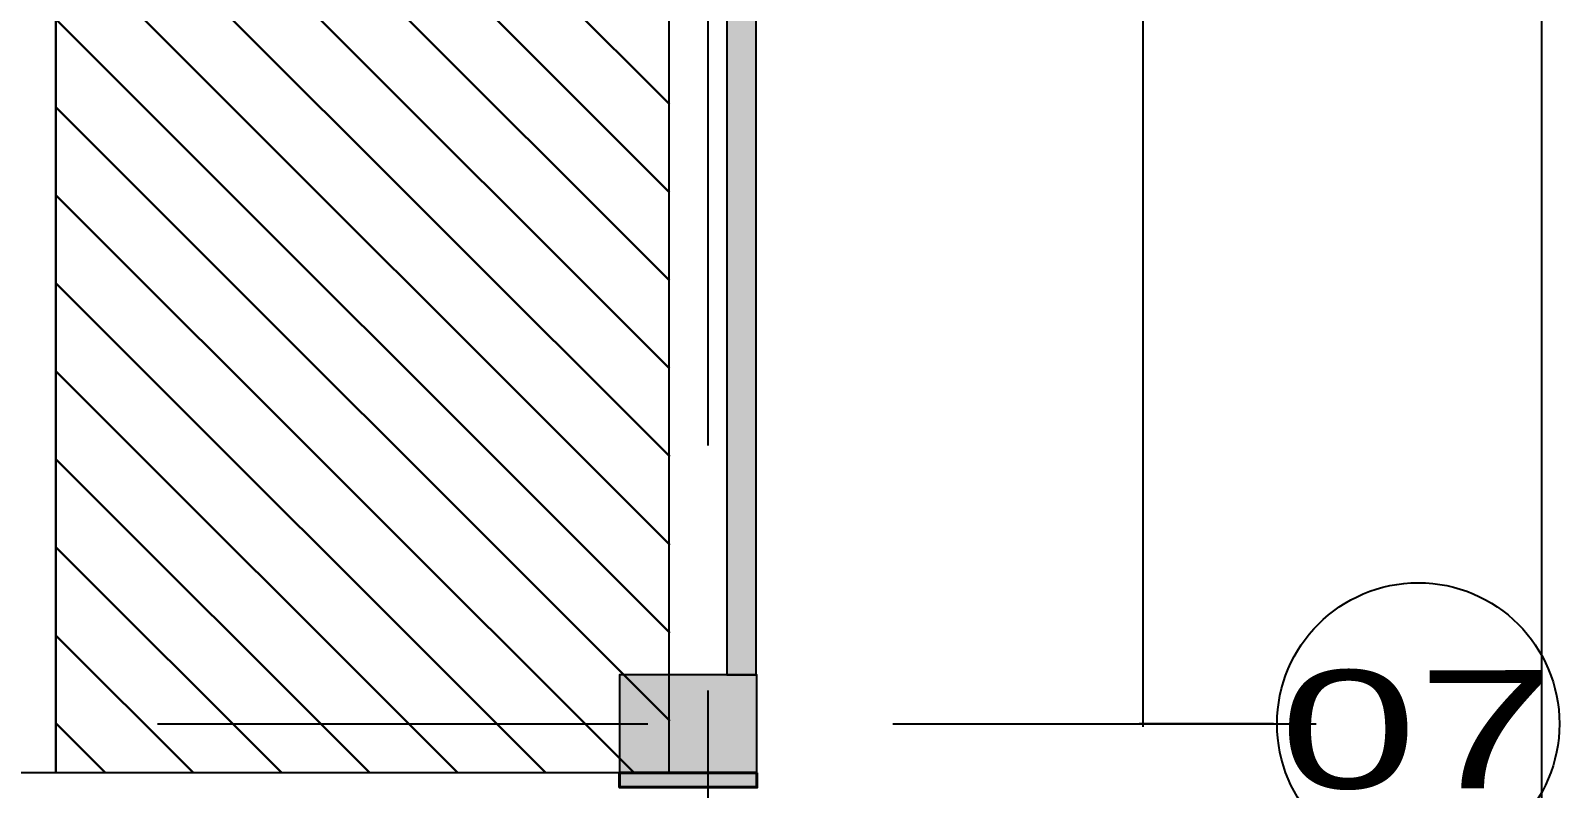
# Model space of a CAD drawing. Header units: millimetres. Extents: x -967 to 876, y -355 to 681.
# Drawn here: x -21.77 to -13.97, y -228.9 to -225.04 of the extents above; entities that cross this region are included whole.
import ezdxf

# ---------------------------------------------------------------- set-up
doc = ezdxf.new("R2010")
doc.units = ezdxf.units.MM
doc.linetypes.add('LÍNEAS_OCULTASX2', pattern=[0.75, 0.5, -0.25])
doc.layers.get('Defpoints').update_dxf_attribs({"color": 8})
for name, color, linetype in [('1amobla', 253, 'Continuous'), ('_ACHU3', 253, 'Continuous'), ('AREA PARQUEO', 8, 'Continuous'), ('Arqu', 8, 'Continuous'), ('GG_PISO 1', 251, 'Continuous'), ('JCA_HATCH 254', 252, 'Continuous')]:
    doc.layers.add(name, color=color, linetype=linetype)
doc.layers.add('Muro', color=9, linetype='Continuous', lineweight=40)
doc.layers.add('Piso', color=251, linetype='Continuous', lineweight=30)
doc.styles.add('ROMANS', font='arial.ttf')
doc.styles.add('style2', font='arial.ttf', dxfattribs={"width": 1.5})
doc.dimstyles.new('1-10', dxfattribs={"dimscale": 10, "dimtxt": 0.0037, "dimasz": 0.001, "dimexe": 0.0018, "dimexo": 0.0018, "dimgap": 0.0005, "dimtad": 1, "dimzin": 4, "dimdsep": 46, "dimtxsty": 'ROMANS', "dimblk": 'ARCHTICK', "dimcen": 0.003, "dimdle": 0.0015, "dimclrd": 1, "dimclre": 1, "dimclrt": 4, "dimadec": 0, "dimazin": 0, "dimtfac": 1, "dimtix": 1, "dimtmove": 2, "dimatfit": 3, "dimldrblk": 'flecha', "dimfxl": 1, "dimtolj": 1, "dimtzin": 4, "dimarcsym": 0})

# ---------------------------------------------------------------- blocks, each defined once
blk = doc.blocks.new('_ArchTick')
at = {"color": 0, "linetype": 'ByBlock', "const_width": 0.15}
blk.add_lwpolyline([(-0.5, -0.5), (0.5, 0.5)], dxfattribs=at)
blk = doc.blocks.new('*D91')
at = {"layer": 'Arqu', "lineweight": -2, "transparency": 16777216}
for p, q in [((-15.43076396083384, -220.5473403389467), (-16.1155873805178, -220.5473403389467)), ((-16.0975873805178, -220.5323403389467), (-16.0975873805178, -228.587337605781)), ((-15.43076396083384, -228.5723376057811), (-16.1155873805178, -228.5723376057811))]:
    blk.add_line(p, q, dxfattribs=at)
at = {"layer": 'Defpoints', "color": 0, "transparency": 16777216}
for p in [(-15.41276396083384, -220.5473403389467), (-16.0975873805178, -228.5723376057811), (-15.41276396083384, -228.5723376057811)]:
    blk.add_point(p, dxfattribs=at)
at = {"layer": 'Arqu', "lineweight": -2, "transparency": 16777216, "xscale": 0.01, "yscale": 0.01, "zscale": 0.01}
for p, rotation in [((-16.0975873805178, -220.5473403389467), 90), ((-16.0975873805178, -228.5723376057811), 270)]:
    blk.add_blockref('_ArchTick', p, dxfattribs=dict(at, rotation=rotation))
at = {"layer": 'Arqu', "transparency": 16777216, "insert": (-16.12147858106356, -224.5598389723638), "char_height": 0.03700000000000001, "attachment_point": 5, "rotation": 90, "style": 'ROMANS'}
blk.add_mtext('\\A1;8.02', dxfattribs=at)
blk = doc.blocks.new('flecha')
at = {"layer": '_ACHU3', "linetype": 'Continuous', "lineweight": 0}
h = blk.add_hatch(color=255, dxfattribs=at)
h.dxf.hatch_style = 1
h.paths.add_polyline_path([(0, 0), (2.440939012883973, 0.4295472710209653), (2.440800316075634, 0.0184022549506153), (3.999699078682168, 0.0299991699157545), (4.000145416610846, -0.0299991699157545), (2.440937037757976, -0.0419800445802139), (2.440935414322666, -0.4295472711578441)])
at = {"layer": '_ACHU3', "linetype": 'Continuous', "lineweight": 0, "flags": 128}
blk.add_lwpolyline([(0, 0), (2.440939012883973, 0.4295472710209653), (2.440800316075634, 0.0184022549506153), (2.440800316075634, 0.0184022549506153), (3.999699078682168, 0.0299991699157545), (4.000145416610846, -0.0299991699157545), (2.440937037757976, -0.0419800445802139), (2.440935414322666, -0.4295472711578441), (0, 0)], dxfattribs=at)
blk = doc.blocks.new('estructura etapa 3')
at = {"layer": 'GG_PISO 1'}
h = blk.add_hatch(color=256, dxfattribs=at)
h.paths.add_polyline_path([(-91.65052479424082, -6658.123952498036), (-91.65052483163788, -6657.623952492478), (-92.34962468142191, -6657.623952492692), (-92.34962464402486, -6658.123952498251)])
h.paths.add_polyline_path([(-49.35360165399231, -6658.123953550201), (-49.35360165463851, -6657.623953544642), (-50.05450180622518, -6657.624073242631), (-50.05450180557898, -6658.124073248189)])
h.paths.add_polyline_path([(-56.05269290422109, -6658.123953548908), (-56.05269290486729, -6657.623953543349), (-56.75269290454423, -6657.624054381149), (-56.75269290389804, -6658.124054386707)])
h.paths.add_polyline_path([(-76.44963033445936, -6659.123953527316), (-76.94963033376087, -6659.123953525937), (-76.9496303338118, -6657.623953525355), (-76.44963033520833, -6657.623953526268)])
h.paths.add_polyline_path([(-83.94962466275808, -6659.123953526419), (-84.44962466205959, -6659.123953525041), (-84.44962466211052, -6657.623953524459), (-83.94962466350705, -6657.623953525372)])
h.paths.add_polyline_path([(-60.45199772839385, -6659.123953526823), (-60.95199772769581, -6659.123953525441), (-60.95199772774629, -6657.623953524859), (-60.45199772914327, -6657.623953525776)])
h.paths.add_polyline_path([(-67.94963033684814, -6659.123953523713), (-68.44963033614965, -6659.123953522334), (-68.44963033620058, -6657.623953521752), (-67.94963033759711, -6657.623953522665)])
h.paths.add_polyline_path([(-91.8500747383024, -6668.198768413866), (-91.85097488956569, -6667.598768198336), (-92.3500747393499, -6667.598781503685), (-92.34917458808638, -6668.198781719215)])
h.paths.add_polyline_path([(-49.35360165997224, -6668.198834775361), (-49.35360165969462, -6667.598834775361), (-49.85360166074236, -6667.598833612342), (-49.85360166101998, -6668.198833612343)])
h.paths.add_polyline_path([(-56.15447406834653, -6668.148833038669), (-56.15447406899273, -6667.648833033111), (-56.85356531954483, -6667.649075604333), (-56.85356531889863, -6668.149075609892)])
h.paths.add_polyline_path([(-59.95199772806779, -6667.648834198664), (-59.95199772878357, -6668.148834196337), (-61.45199772983131, -6668.148834197909), (-61.45199772876629, -6667.648834201169)])
h.paths.add_polyline_path([(-75.94963033499096, -6667.648834198664), (-75.94963033570673, -6668.148834196337), (-77.44963033675447, -6668.148834197915), (-77.44963033568945, -6667.648834201173)])
h.paths.add_polyline_path([(-68.9496303369873, -6667.648834196665), (-68.94963033537522, -6668.148834193871), (-67.44963033560805, -6668.148834194158), (-67.44963033675447, -6667.648834196951)])
h.paths.add_polyline_path([(-84.94963033851843, -6667.648834198664), (-84.9496303378022, -6668.148834196337), (-83.44963033675447, -6668.148834197913), (-83.44963033781994, -6667.648834201173)])
h.paths.add_polyline_path([(-91.85007473830262, -6676.198714255436), (-91.85007473830262, -6675.598714255436), (-92.34917458808661, -6675.598833980074), (-92.34917458808661, -6676.198833980075)])
h.paths.add_polyline_path([(-49.35360166367525, -6676.19883419188), (-49.35360166339763, -6675.598834191882), (-49.85360166444536, -6675.598834192097), (-49.85360166472299, -6676.198834192096)])
h.paths.add_polyline_path([(-56.15447406836017, -6676.148834216151), (-56.15447406900614, -6675.648834210593), (-56.75356531955811, -6675.64883419414), (-56.75356531891191, -6676.148834199698)])
h.paths.add_polyline_path([(-59.95199772438798, -6675.648834197268), (-59.95199772475451, -6676.148834194008), (-61.45199772603507, -6676.148834196047), (-61.45199772462081, -6675.648834197444)])
h.paths.add_polyline_path([(-75.94963033131114, -6675.648834197268), (-75.94963033167767, -6676.148834194008), (-77.44963033295824, -6676.14883419605), (-77.44963033154397, -6675.648834197447)])
h.paths.add_polyline_path([(-68.94963033179408, -6675.648834195734), (-68.94963033064766, -6676.148834194337), (-67.44963033076408, -6676.148834193225), (-67.44963033214333, -6675.648834194855)])
h.paths.add_polyline_path([(-84.94963034219415, -6675.648834197267), (-84.94963034182763, -6676.148834194008), (-83.44963034054706, -6676.14883419605), (-83.44963034196132, -6675.648834197447)])
h.paths.add_polyline_path([(-91.84714941676873, -6686.298775267753), (-91.85051282815846, -6685.698774462428), (-92.34961267794267, -6685.698773428964), (-92.34624926655272, -6686.298774234288)])
h.paths.add_polyline_path([(-49.35447406836727, -6686.298714517593), (-49.35360166807266, -6685.698714517594), (-49.85360166912039, -6685.698714501338), (-49.85447406941501, -6686.298714501339)])
h.paths.add_polyline_path([(-56.15447406836745, -6686.248834233877), (-56.15447406901365, -6685.748834228319), (-56.75356531956538, -6685.748834211868), (-56.75356531891919, -6686.248834217427)])
h.paths.add_polyline_path([(-59.95199772341482, -6685.748834215987), (-59.95199772366493, -6686.248834213194), (-61.45199772401418, -6686.248834215234), (-61.45199772283274, -6685.748834216163)])
h.paths.add_polyline_path([(-75.94963033033798, -6685.748834215987), (-75.94963033058809, -6686.248834213194), (-77.44963033093734, -6686.248834215237), (-77.4496303297559, -6685.748834216167)])
h.paths.add_polyline_path([(-68.94963033303281, -6685.748834214453), (-68.94963033130432, -6686.248834212125), (-67.44963033142074, -6686.248834210548), (-67.44963033279998, -6685.748834212411)])
h.paths.add_polyline_path([(-84.94963034316731, -6685.748834215987), (-84.9496303429172, -6686.248834213194), (-83.44963034256796, -6686.248834215237), (-83.44963034374939, -6685.748834216167)])
h.paths.add_polyline_path([(-49.35315161146889, -6694.294436561979), (-49.35360165463851, -6693.698920625079), (-49.8545017768505, -6693.698741702064), (-49.8540517336811, -6694.294257638963)])
h.paths.add_polyline_path([(-56.05360165399372, -6694.248831171114), (-56.05360165463969, -6693.748831165555), (-56.75269290582685, -6693.748781044401), (-56.75269290518088, -6694.24878104996)])
h.paths.add_polyline_path([(-91.65052481364307, -6694.248821470252), (-91.65052481428881, -6693.748821464693), (-92.34962466436525, -6693.748831164716), (-92.34962466371906, -6694.248831170275)])
h.paths.add_polyline_path([(-59.95199772487774, -6693.748833026099), (-59.95199772512831, -6694.248833023305), (-61.45199772547755, -6694.248833025344), (-61.45199772429567, -6693.748833026275)])
h.paths.add_polyline_path([(-75.94963032526482, -6693.748834201318), (-75.94963032586463, -6694.248834199689), (-77.44963032644671, -6694.248834200334), (-77.4496303251484, -6693.748834201268)])
h.paths.add_polyline_path([(-68.94963033087049, -6693.748834198155), (-68.94963032937437, -6694.248834196758), (-67.44963032937437, -6694.248834196578), (-67.44963032993917, -6693.748834197975)])
h.paths.add_polyline_path([(-84.94963034374939, -6693.748831169256), (-84.94963034314958, -6694.248831167626), (-83.4496303425675, -6694.248831168272), (-83.4496303438658, -6693.748831169205)])
h.paths.add_polyline_path([(-49.35776796243806, -6703.973684038515), (-49.35316311038366, -6703.373684038515), (-49.85404024317143, -6703.373987440974), (-49.8586450952256, -6703.973987440974)])
h.paths.add_polyline_path([(-56.05360165399395, -6703.923835747391), (-56.05360165463992, -6703.423835741832), (-56.75273400298954, -6703.424072574053), (-56.75273400234335, -6703.924072579612)])
h.paths.add_polyline_path([(-67.9496303576999, -6704.924075048131), (-67.94963035834837, -6703.424075044247), (-68.44963035939611, -6703.424075040889), (-68.44963035874764, -6704.924075044775)])
h.paths.add_polyline_path([(-91.65052481364307, -6703.92383574791), (-91.65052481428881, -6703.423835742351), (-92.34966752073262, -6703.423835738951), (-92.34966752008665, -6703.92383574451)])
h.paths.add_polyline_path([(-61.84720662715324, -6703.423835743541), (-60.34720663041378, -6703.423835744186), (-60.34720663062888, -6703.923835745234), (-61.84720662736879, -6703.923835744588)])
h.paths.add_polyline_path([(-83.94962464132084, -6704.92407504017), (-83.94962464196658, -6703.424075043429), (-84.44962464301432, -6703.424075043645), (-84.44962464236858, -6704.924075040384)])
h.paths.add_polyline_path([(-76.44963031215582, -6704.924075040624), (-76.44963031280156, -6703.424075043886), (-76.9496303138493, -6703.4240750441), (-76.94963031320356, -6704.924075040841)])
h.paths.add_polyline_path([(-49.35360165399231, -6711.948833174153), (-49.35360165463851, -6711.448833168596), (-50.05360165568629, -6711.44883308894), (-50.0536016550401, -6711.948833094499)])
h.paths.add_polyline_path([(-55.95360165399381, -6711.948833094221), (-55.95360165464001, -6711.448833088664), (-56.65360165568779, -6711.448833088879), (-56.6536016550416, -6711.948833094438)])
h.paths.add_polyline_path([(-91.6496246626715, -6711.948833076518), (-91.6496246633177, -6711.448833070961), (-92.3496246643657, -6711.44883197644), (-92.34962466371951, -6711.948831981999)])
h.paths.add_polyline_path([(-60.951997710299, -6711.948833015158), (-60.95200339290193, -6709.548833076966), (-60.45200339185419, -6709.548833077181), (-60.45199770925126, -6711.948833015374)])
h.paths.add_polyline_path([(-68.44963032069029, -6709.548833077413), (-68.44963031985947, -6711.948833015374), (-67.94963031997611, -6711.948833017021), (-67.94963032092335, -6709.548833076733)])
h.paths.add_polyline_path([(-76.94963031061309, -6709.548833077415), (-76.94963030978226, -6711.948833015374), (-76.44963030989868, -6711.948833017022), (-76.44963031084592, -6709.548833076734)])
h.paths.add_polyline_path([(-83.94962465720198, -6709.548833077073), (-83.94962465803303, -6711.948833013726), (-84.44962465791662, -6711.948833015374), (-84.44962465696915, -6709.548833076393)])
at = {"layer": 'GG_PISO 1', "color": 253, "linetype": 'LÍNEAS_OCULTASX2', "ltscale": 5}
for p, q in [((-49.60360165451618, -6655.279212803549), (-49.60360168208456, -6714.839146025753)), ((-93.65984248683924, -6711.698833018763), (-46.501522330272, -6711.698833011993))]:
    blk.add_line(p, q, dxfattribs=at)
at = {"layer": 'GG_PISO 1', "color": 0}
blk.add_lwpolyline([(-49.35360165399231, -6711.948833094282), (-49.35360165463851, -6711.448833088725), (-50.05360165568629, -6711.44883308894), (-50.0536016550401, -6711.948833094499)], close=True, dxfattribs=at)
at = {"layer": 'GG_PISO 1', "linetype": 'Continuous'}
blk.add_circle((-45.98170003574967, -6711.698833011993), 0.719822294522596, dxfattribs=at)
at = {"layer": 'GG_PISO 1', "style": 'style2', "width": 1.5}
blk.add_text('07', height=0.6030684033583463, rotation=0.02931006920963407, dxfattribs=at).set_placement((-46.69011655102747, -6712.028536729107))
blk = doc.blocks.new('A$C2bc9fe95')
at = {"layer": 'JCA_HATCH 254'}
blk.add_hatch(color=256, dxfattribs=at).paths.add_polyline_path([(49.23713155384985, 12.17514896175157), (49.08713155384976, 12.17514896175157), (49.08713155614214, 4.699999926601549), (49.23713155614178, 4.699999926601549)])
at = {"layer": 'JCA_HATCH 254', "linetype": 'Continuous', "ltscale": 0.3, "true_color": 0x636466}
h = blk.add_hatch(color=251, dxfattribs=at)
h.dxf.hatch_style = 1
h.paths.add_polyline_path([(49.24129589685754, 4.199963311413057), (48.54129786129624, 4.200000954296002), (48.54129786129624, 4.126976560265348), (49.24129589685754, 4.126938917378766)])
at = {"layer": 'Piso'}
h = blk.add_hatch(dxfattribs=at)
h.set_pattern_fill('ANSI31', color=256, scale=0.1, angle=-41.9160042362493, style=0)
h.set_pattern_definition([(134.9999999445794, (47.37659113830478, 8.641261690307374), (0.2245064032438872, 0.2245064028095702), [])])
h.paths.add_polyline_path([(45.67230181257582, 22.40102689357377), (45.66542545053153, 4.199954460854542), (48.79771153891761, 4.199485033264864), (48.78488418708412, 22.40051773802588)])
at = {"layer": '1amobla', "color": 4, "linetype": 'Continuous', "ltscale": 0.3}
blk.add_line((49.2412978622956, 4.19999992109183), (49.24129393338853, 4.126938917485177), dxfattribs=at)
at = {"layer": '1amobla', "color": 7, "linetype": 'Continuous', "ltscale": 0.3, "true_color": 0xffffff}
blk.add_lwpolyline([(0.1999999999998181, 62.45101282107453), (53.24129785261221, 62.45101282107453), (53.24129785261221, 0.2000000000000455), (0.1999999999998181, 0.2000000000000455)], close=True, dxfattribs=at)
at = {"layer": '1amobla', "color": 4, "linetype": 'Continuous', "ltscale": 0.3}
blk.add_lwpolyline([(49.23713155384985, 12.17514896175157), (49.08713155384976, 12.17514896175157), (49.08713155614214, 4.699999926601549), (49.23713155614178, 4.699999926601549), (49.23713155384985, 12.17514896175157)], dxfattribs=at)
at = {"layer": 'AREA PARQUEO'}
for points in [[(42.54129786164776, 22.4000018331692), (45.66629786232443, 22.4000018331692), (45.66629786232443, 4.200000938121548), (42.54129786164776, 4.200000938121548)], [(48.79129786300109, 4.200000938121548), (45.66629786232443, 4.200000938121548), (45.66629786232443, 22.4000018331692), (48.79129786300109, 22.4000018331692)]]:
    blk.add_lwpolyline(points, close=True, dxfattribs=at)
at = {"layer": 'Muro'}
blk.add_lwpolyline([(49.24129589685754, 4.199963311413057), (48.54129786129624, 4.200000954296002), (48.54129786129624, 4.126976560265348), (49.24129589685754, 4.126938917378766)], close=True, dxfattribs=at)
blk.add_blockref('estructura etapa 3', (98.59489951628757, 6716.148833015373), dxfattribs=at)

msp = doc.modelspace()

# ---------------------------------------------------------------- block references
msp.add_blockref('A$C2bc9fe95', (-67.30614115166433, -233.0222997570961))

# ---------------------------------------------------------------- dimensions: what is measured, and where the dimension line sits
at = {"layer": 'Arqu'}
dim = msp.add_linear_dim(base=(-16.0975873805178, -228.5723376057811), p1=(-15.41276396083383, -220.5473403389466), p2=(-15.41276396083383, -228.5723376057809), angle=90, dimstyle='1-10', override={"dimclrd": 256, "dimclre": 256, "dimclrt": 256}, dxfattribs=at)
dim.commit()
dim.dimension.update_dxf_attribs({"geometry": '*D91', "text_midpoint": (-16.12147858106356, -224.5598389723638)})

doc.saveas('drawing.dxf')
